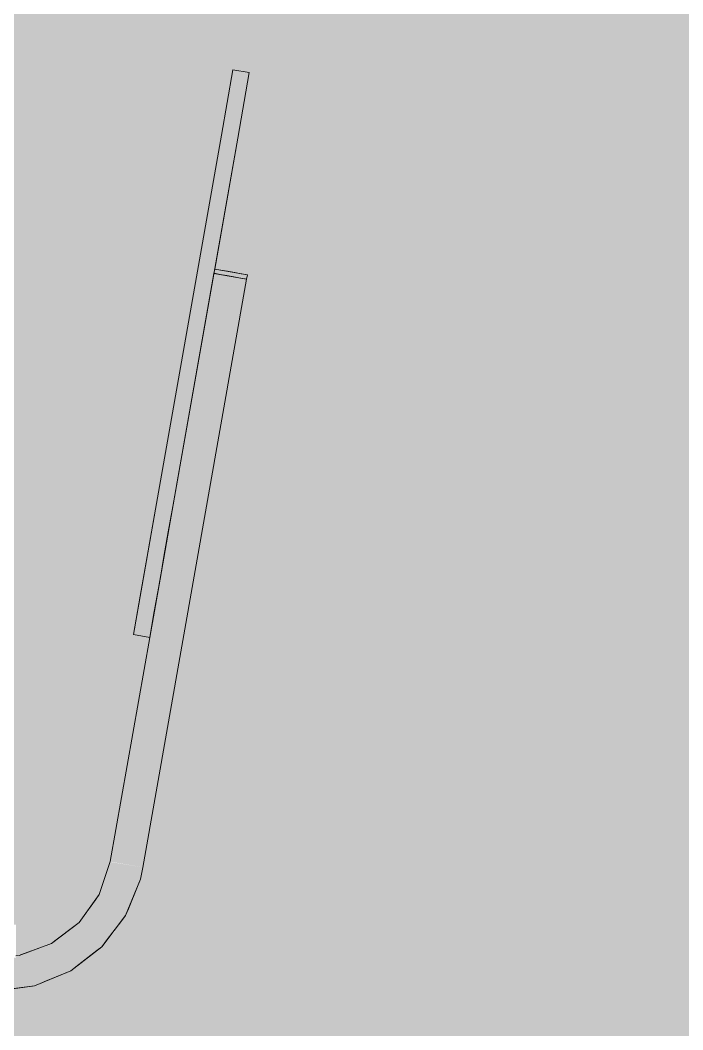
# Model space of a CAD drawing. Header units: millimetres. Extents: x 63432 to 177405, y -1987 to 27578.
# Drawn here: x 168077 to 168330.2, y 8812 to 9197.7 of the extents above; entities that cross this region are included whole.
import ezdxf

# ---------------------------------------------------------------- set-up
doc = ezdxf.new("R2010")
doc.units = ezdxf.units.MM
doc.layers.add('A-WALL-PATT', color=7, linetype='Continuous', lineweight=9)
for name, color, linetype, lineweight, true_color in [('I-FURN-16', 7, 'Continuous', 9, 0xd1b79e), ('I-FURN-21', 7, 'Continuous', 9, 0x666666), ('I-FURN-25', 7, 'Continuous', 9, 0x987f66), ('I-FURN-30', 7, 'Continuous', 9, 0x4c4c4c), ('I-FURN-38', 7, 'Continuous', 9, 0xa58c72), ('I-FURN-57', 7, 'Continuous', 9, 0x8f765d), ('I-FURN-6', 7, 'Continuous', 9, 0xc0c0c0), ('I-FURN-61', 7, 'Continuous', 9, 0xcabbac), ('I-FURN-62', 7, 'Continuous', 9, 0x8b8b8b), ('I-FURN-65', 7, 'Continuous', 9, 0x8b7c6d), ('I-FURN-71', 7, 'Continuous', 9, 0xa59687), ('I-FURN-73', 7, 'Continuous', 9, 0xb79e84)]:
    doc.layers.add(name, color=color, linetype=linetype, lineweight=lineweight, true_color=true_color)
doc.layers.add('I-FURN-17', color=7, linetype='Continuous', lineweight=9, true_color=0x111111, transparency=0.7)
doc.layers.add('I-FURN-18', color=7, linetype='Continuous', lineweight=9, true_color=0xe2b180, transparency=0.7)

# ---------------------------------------------------------------- blocks, each defined once
blk = doc.blocks.new('Chair - Tablet Arm - Chair - Tablet Arm-V86-Развертка 3_12-6')
at = {"layer": 'I-FURN-17'}
for points in [[(-75992.13, 9098.75), (-75991.84, 9100.42), (-76004.37, 9102.51), (-76004.64, 9100.95), (-75992.46, 9098.8)], [(-76031.76, 8874.03), (-75992.13, 9098.75), (-76004.66, 9100.84), (-76044.27, 8876.23), (-76032.38, 8874.14)], [(-76088.04, 8826.8), (-76074.31, 8828.54), (-76062.39, 8832.88), (-76051.31, 8840.17), (-76042.06, 8850.07), (-76035.56, 8861.31), (-76031.76, 8874.03), (-76044.3, 8876.12), (-76047.23, 8866.34), (-76052.39, 8857.41), (-76060.31, 8849.35), (-76068.09, 8844.23), (-76077.79, 8840.7), (-76080.3, 8840.25), (-76080.3, 8839.5), (-76088.04, 8839.31), (-76088.04, 8827.25)]]:
    blk.add_hatch(color=256, dxfattribs=at).paths.add_polyline_path(points)
at = {"layer": 'I-FURN-18'}
for points in [[(-75995.53, 9152.65), (-75991.12, 9177.66), (-75997.37, 9178.77), (-76001.78, 9153.75)], [(-76020.34, 9011.92), (-75995.53, 9152.65), (-76001.78, 9153.75), (-76026.59, 9013.02)], [(-76029.16, 8961.89), (-76020.34, 9011.92), (-76026.59, 9013.02), (-76035.18, 8962.95), (-76031.5, 8962.3)]]:
    blk.add_hatch(color=256, dxfattribs=at).paths.add_polyline_path(points)
at = {"layer": 'I-FURN-16'}
for p, q in [((-75997.37, 9178.77), (-76001.78, 9153.75)), ((-75995.53, 9152.65), (-75991.12, 9177.66)), ((-76001.78, 9153.75), (-76026.59, 9013.02)), ((-76004.35, 9102.62), (-75995.53, 9152.65)), ((-76026.59, 9013.02), (-76035.42, 8962.99))]:
    blk.add_line(p, q, dxfattribs=at)
at = {"layer": 'I-FURN-21'}
for p, q in [((-75991.84, 9100.42), (-76004.35, 9102.62)), ((-76031.76, 8874.03), (-75992.13, 9098.75)), ((-76004.64, 9100.95), (-76004.02, 9100.84)), ((-76004.01, 9100.84), (-76002.29, 9100.54)), ((-76002.27, 9100.53), (-75999.78, 9100.1)), ((-75999.76, 9100.09), (-75997, 9099.6)), ((-75996.98, 9099.6), (-75994.49, 9099.16)), ((-75994.47, 9099.16), (-75992.75, 9098.86)), ((-75992.74, 9098.85), (-75992.13, 9098.75)), ((-76029.16, 8961.89), (-76044.27, 8876.23)), ((-76037.33, 8858.25), (-76034.12, 8866.13)), ((-76045.37, 8846.46), (-76040.25, 8853.19)), ((-76056.23, 8836.93), (-76049.34, 8842.25)), ((-76069.63, 8830.25), (-76060.82, 8833.91)), ((-76088.04, 8826.8), (-76073.98, 8828.66))]:
    blk.add_line(p, q, dxfattribs=at)
at = {"layer": 'I-FURN-21', "flags": 128}
for points in [[(-76048.08, 8864.87), (-76048.47, 8863.71), (-76049.91, 8861.69)], [(-76054.88, 8854.76), (-76056.17, 8852.97), (-76057.61, 8851.87)], [(-76064.86, 8846.35), (-76066.68, 8844.97), (-76067.32, 8844.73)]]:
    blk.add_lwpolyline(points, dxfattribs=at)
at = {"layer": 'I-FURN-25'}
blk.add_line((-76004.64, 9100.95), (-76029.16, 8961.89), dxfattribs=at)
at = {"layer": 'I-FURN-30'}
for p, q in [((-76031.76, 8874.03), (-75992.13, 9098.75)), ((-76004.02, 9100.84), (-76004.64, 9100.95)), ((-76002.29, 9100.54), (-76004.01, 9100.84)), ((-75999.78, 9100.1), (-76002.27, 9100.53)), ((-75997, 9099.6), (-75999.76, 9100.09)), ((-75994.49, 9099.16), (-75996.98, 9099.6)), ((-75992.75, 9098.86), (-75994.47, 9099.16)), ((-75992.13, 9098.75), (-75992.74, 9098.85)), ((-76029.16, 8961.89), (-76044.27, 8876.23)), ((-76048.47, 8863.71), (-76049.91, 8861.69)), ((-76048.08, 8864.87), (-76048.47, 8863.71)), ((-76037.33, 8858.25), (-76034.12, 8866.13)), ((-76056.17, 8852.97), (-76057.61, 8851.87)), ((-76054.88, 8854.76), (-76056.17, 8852.97)), ((-76045.37, 8846.46), (-76040.25, 8853.19)), ((-76066.68, 8844.97), (-76067.32, 8844.73)), ((-76064.86, 8846.35), (-76066.68, 8844.97)), ((-76056.23, 8836.93), (-76049.34, 8842.25)), ((-76069.63, 8830.25), (-76060.82, 8833.91)), ((-76088.04, 8826.8), (-76073.98, 8828.66))]:
    blk.add_line(p, q, dxfattribs=at)
at = {"layer": 'I-FURN-38'}
for q in [(-76004.35, 9102.62), (-76029.16, 8961.89)]:
    blk.add_line((-76004.64, 9100.95), q, dxfattribs=at)
at = {"layer": 'I-FURN-57'}
for p, q in [((-76020.34, 9011.92), (-76004.64, 9100.95)), ((-76022.06, 9002.16), (-76020.34, 9011.92)), ((-76023.72, 8992.77), (-76022.06, 9002.16)), ((-76025.24, 8984.13), (-76023.72, 8992.77)), ((-76027.68, 8970.32), (-76025.24, 8984.13)), ((-76029.16, 8961.89), (-76027.68, 8970.32))]:
    blk.add_line(p, q, dxfattribs=at)
at = {"layer": 'I-FURN-6'}
for p, q in [((-76044.27, 8876.23), (-76048.08, 8864.87)), ((-76044.27, 8876.23), (-76048.08, 8864.87)), ((-76049.91, 8861.69), (-76054.88, 8854.76)), ((-76049.91, 8861.69), (-76054.88, 8854.76)), ((-76057.61, 8851.87), (-76064.86, 8846.35)), ((-76057.61, 8851.87), (-76064.86, 8846.35)), ((-76067.32, 8844.73), (-76078.54, 8840.61)), ((-76067.32, 8844.73), (-76078.54, 8840.61))]:
    blk.add_line(p, q, dxfattribs=at)
at = {"layer": 'I-FURN-6', "flags": 128}
for points in [[(-76034.12, 8866.13), (-76032.74, 8869.51), (-76031.76, 8874.03)], [(-76034.12, 8866.13), (-76032.74, 8869.51), (-76031.76, 8874.03)], [(-76040.25, 8853.19), (-76038.4, 8855.63), (-76037.33, 8858.25)], [(-76040.25, 8853.19), (-76038.4, 8855.63), (-76037.33, 8858.25)], [(-76049.34, 8842.25), (-76047.47, 8843.69), (-76045.37, 8846.46)], [(-76049.34, 8842.25), (-76047.47, 8843.69), (-76045.37, 8846.46)], [(-76060.82, 8833.91), (-76059.34, 8834.53), (-76056.23, 8836.93)], [(-76060.82, 8833.91), (-76059.34, 8834.53), (-76056.23, 8836.93)], [(-76073.98, 8828.66), (-76073.18, 8828.77), (-76069.8, 8830.17)], [(-76073.98, 8828.66), (-76073.18, 8828.77), (-76069.8, 8830.17)]]:
    blk.add_lwpolyline(points, dxfattribs=at)
at = {"layer": 'I-FURN-61'}
for p, q in [((-76001.78, 9153.75), (-75997.37, 9178.77)), ((-75991.12, 9177.66), (-75997.37, 9178.77)), ((-75991.12, 9177.66), (-75995.53, 9152.65)), ((-76026.59, 9013.02), (-76001.78, 9153.75)), ((-75995.53, 9152.65), (-76004.35, 9102.62)), ((-76032.83, 8977.65), (-76026.59, 9013.02)), ((-76035.42, 8962.99), (-76032.83, 8977.65)), ((-76035.42, 8962.99), (-76029.16, 8961.89))]:
    blk.add_line(p, q, dxfattribs=at)
at = {"layer": 'I-FURN-62'}
for p, q in [((-76004.35, 9102.62), (-76001.99, 9102.21)), ((-76001.99, 9102.21), (-75999.49, 9101.76)), ((-75999.49, 9101.76), (-75996.7, 9101.27)), ((-75996.7, 9101.27), (-75994.19, 9100.83)), ((-75994.19, 9100.83), (-75992.46, 9100.53)), ((-75992.46, 9100.53), (-75991.84, 9100.42)), ((-75992.13, 9098.75), (-75991.84, 9100.42))]:
    blk.add_line(p, q, dxfattribs=at)
at = {"layer": 'I-FURN-65'}
for p, q in [((-76004.64, 9100.95), (-76020.34, 9011.92)), ((-76020.34, 9011.92), (-76025.24, 8984.13)), ((-76025.24, 8984.13), (-76029.16, 8961.89))]:
    blk.add_line(p, q, dxfattribs=at)
at = {"layer": 'I-FURN-71'}
blk.add_line((-76004.35, 9102.62), (-76004.64, 9100.95), dxfattribs=at)
at = {"layer": 'I-FURN-73'}
blk.add_line((-76004.35, 9102.62), (-76004.64, 9100.95), dxfattribs=at)
blk = doc.blocks.new('Chair - Tablet Arm - Chair - Tablet Arm-V93-Развертка 3_12-6')
at = {"layer": 'I-FURN-6'}
for p, q in [((-76001.78, 9153.75), (-75997.37, 9178.77)), ((-75991.12, 9177.66), (-75997.37, 9178.77)), ((-75991.12, 9177.66), (-75995.53, 9152.65)), ((-76026.59, 9013.02), (-76001.78, 9153.75)), ((-75995.53, 9152.65), (-76020.34, 9011.92)), ((-76004.35, 9102.62), (-75991.84, 9100.42)), ((-76031.76, 8874.03), (-75992.13, 9098.75)), ((-76004.64, 9100.95), (-75992.13, 9098.75)), ((-75992.13, 9098.75), (-75991.84, 9100.42)), ((-76035.42, 8962.99), (-76026.59, 9013.02)), ((-76020.34, 9011.92), (-76029.16, 8961.89)), ((-76029.16, 8961.89), (-76044.27, 8876.23)), ((-76035.42, 8962.99), (-76029.16, 8961.89)), ((-76044.27, 8876.23), (-76048.08, 8864.87)), ((-76049.91, 8861.69), (-76054.88, 8854.76)), ((-76057.61, 8851.87), (-76064.86, 8846.35)), ((-76067.32, 8844.73), (-76078.54, 8840.61))]:
    blk.add_line(p, q, dxfattribs=at)
at = {"layer": 'I-FURN-6', "flags": 128}
for points in [[(-76044.27, 8876.23), (-76048.47, 8863.71), (-76056.17, 8852.97), (-76066.68, 8844.97), (-76079.08, 8840.41), (-76080.3, 8840.29)], [(-76088.04, 8826.8), (-76073.18, 8828.77), (-76059.34, 8834.53), (-76047.47, 8843.69), (-76038.4, 8855.63), (-76032.74, 8869.51), (-76031.76, 8874.03)], [(-76034.12, 8866.13), (-76032.74, 8869.51), (-76031.76, 8874.03)], [(-76040.25, 8853.19), (-76038.4, 8855.63), (-76037.33, 8858.25)], [(-76049.34, 8842.25), (-76047.47, 8843.69), (-76045.37, 8846.46)], [(-76060.82, 8833.91), (-76059.34, 8834.53), (-76056.23, 8836.93)], [(-76073.98, 8828.66), (-76073.18, 8828.77), (-76069.8, 8830.17)]]:
    blk.add_lwpolyline(points, dxfattribs=at)
at = {"layer": 'I-FURN-61'}
for p, q in [((-75997.37, 9178.77), (-76001.78, 9153.75)), ((-75995.53, 9152.65), (-75991.12, 9177.66)), ((-76001.78, 9153.75), (-76026.59, 9013.02)), ((-76004.35, 9102.62), (-75995.53, 9152.65)), ((-76004.35, 9102.62), (-76004.64, 9100.95)), ((-76004.64, 9100.95), (-76029.16, 8961.89)), ((-76026.59, 9013.02), (-76035.42, 8962.99))]:
    blk.add_line(p, q, dxfattribs=at)
at = {"layer": 'I-FURN-62'}
for p, q in [((-75991.84, 9100.42), (-76004.35, 9102.62)), ((-76031.76, 8874.03), (-75992.13, 9098.75)), ((-75992.13, 9098.75), (-76004.64, 9100.95)), ((-76029.16, 8961.89), (-76044.27, 8876.23)), ((-76037.33, 8858.25), (-76034.12, 8866.13)), ((-76045.37, 8846.46), (-76040.25, 8853.19)), ((-76056.23, 8836.93), (-76049.34, 8842.25)), ((-76069.63, 8830.25), (-76060.82, 8833.91)), ((-76088.04, 8826.8), (-76073.98, 8828.66))]:
    blk.add_line(p, q, dxfattribs=at)
at = {"layer": 'I-FURN-62', "flags": 128}
for points in [[(-76048.08, 8864.87), (-76048.47, 8863.71), (-76049.91, 8861.69)], [(-76054.88, 8854.76), (-76056.17, 8852.97), (-76057.61, 8851.87)], [(-76064.86, 8846.35), (-76066.68, 8844.97), (-76067.32, 8844.73)]]:
    blk.add_lwpolyline(points, dxfattribs=at)
at = {"layer": 'I-FURN-65'}
for p, q in [((-76020.34, 9011.92), (-76004.64, 9100.95)), ((-76029.16, 8961.89), (-76020.34, 9011.92))]:
    blk.add_line(p, q, dxfattribs=at)
at = {"layer": 'I-FURN-71'}
for q in [(-76004.35, 9102.62), (-76029.16, 8961.89)]:
    blk.add_line((-76004.64, 9100.95), q, dxfattribs=at)

msp = doc.modelspace()

# ---------------------------------------------------------------- hatches: boundary and pattern name
at = {"layer": 'A-WALL-PATT'}
h = msp.add_hatch(color=256, dxfattribs=at)
h.paths.add_polyline_path([(164234.62, 8450), (164691.75, 8450), (164825.3, 8839.5), (164732.42, 8839.5), (164732.42, 8852.2), (164829.65, 8852.2), (164893.84, 9039.44), (164693.89, 9039.44), (164693.89, 9052.14), (164950.36, 9052.14), (164960.05, 9050.62), (164969.06, 9045.98), (164975.82, 9039.36), (164980.94, 9029.08), (165041.59, 8852.2), (165075.32, 8852.2), (165075.32, 8840.4), (165077.83, 8840.7), (165088.49, 8844.86), (165096.15, 8849.9), (165103.52, 8857.9), (165108.39, 8866.34), (165111.35, 8876.23), (165126.46, 8961.89), (165120.2, 8962.99), (165158.25, 9178.77), (165164.45, 9177.38), (165151.27, 9102.62), (165163.78, 9100.42), (165123.24, 8871.96), (165120.05, 8861.31), (165113.42, 8849.82), (165103.51, 8839.64), (165093.23, 8832.88), (165080.76, 8828.34), (165067.58, 8826.8), (165050.29, 8826.8), (165179.65, 8450), (165691.75, 8450), (165825.3, 8839.5), (165732.42, 8839.5), (165732.42, 8852.2), (165829.65, 8852.2), (165893.84, 9039.44), (165693.89, 9039.44), (165693.89, 9052.14), (165950.36, 9052.14), (165960.05, 9050.62), (165969.06, 9045.98), (165975.82, 9039.36), (165980.94, 9029.08), (166041.59, 8852.2), (166075.32, 8852.2), (166075.32, 8840.4), (166078.39, 8840.9), (166088.49, 8844.86), (166096.15, 8849.9), (166103.52, 8857.9), (166108.39, 8866.34), (166111.35, 8876.23), (166126.46, 8961.89), (166120.2, 8962.99), (166158.25, 9178.77), (166164.45, 9177.38), (166151.27, 9102.62), (166163.78, 9100.42), (166123.24, 8871.96), (166120.05, 8861.31), (166113, 8849.38), (166103.51, 8839.64), (166093.23, 8832.88), (166080.76, 8828.34), (166067.58, 8826.8), (166050.29, 8826.8), (166179.65, 8450), (166691.75, 8450), (166825.3, 8839.5), (166732.42, 8839.5), (166732.42, 8852.2), (166829.65, 8852.2), (166893.84, 9039.44), (166693.89, 9039.44), (166693.89, 9052.14), (166950.36, 9052.14), (166960.05, 9050.62), (166969.06, 9045.98), (166975.82, 9039.36), (166980.66, 9029.91), (167041.59, 8852.2), (167075.32, 8852.2), (167075.32, 8840.4), (167077.83, 8840.7), (167088.49, 8844.86), (167096.15, 8849.9), (167103.52, 8857.9), (167108.39, 8866.34), (167111.35, 8876.23), (167126.46, 8961.89), (167120.2, 8962.99), (167158.25, 9178.77), (167164.45, 9177.38), (167151.33, 9102.61), (167163.78, 9100.42), (167123.24, 8871.96), (167120.05, 8861.31), (167113.42, 8849.82), (167103.51, 8839.64), (167093.23, 8832.88), (167080.76, 8828.34), (167067.58, 8826.8), (167050.29, 8826.8), (167179.65, 8450), (167691.75, 8450), (167825.3, 8839.5), (167732.42, 8839.5), (167732.42, 8852.2), (167829.65, 8852.2), (167893.84, 9039.44), (167693.89, 9039.44), (167693.89, 9052.14), (167950.36, 9052.14), (167960.05, 9050.62), (167969.06, 9045.98), (167975.82, 9039.36), (167980.94, 9029.08), (168041.59, 8852.2), (168075.32, 8852.2), (168075.32, 8840.4), (168077.83, 8840.7), (168088.49, 8844.86), (168096.15, 8849.9), (168103.52, 8857.9), (168108.39, 8866.34), (168111.35, 8876.23), (168126.46, 8961.89), (168120.2, 8962.99), (168158.25, 9178.77), (168164.45, 9177.38), (168151.27, 9102.62), (168163.78, 9100.42), (168123.24, 8871.96), (168120.05, 8861.31), (168113.42, 8849.82), (168103.51, 8839.64), (168093.23, 8832.88), (168080.76, 8828.34), (168067.58, 8826.8), (168050.29, 8826.8), (168179.65, 8450), (168423.04, 8450), (168423.04, 9500), (168448.04, 9500), (168448.04, 8450), (169137.31, 8450), (169137.31, 9483.61), (169149.31, 9483.61), (169149.31, 8450), (169762.9, 8450), (169762.9, 9483.61), (169774.9, 9483.61), (169774.9, 8450), (170635.62, 8450), (170635.62, 13150), (164234.62, 13150), (164234.62, 8479.45)])
h.paths.add_polyline_path([(164707.19, 8450), (165164.05, 8450), (165034.71, 8826.8), (164836.27, 8826.54), (164831.65, 8813.23), (164830.86, 8810.7), (164717.28, 8479.45)])
h.paths.add_polyline_path([(166164.05, 8450), (166034.71, 8826.8), (165836.27, 8826.54), (165831.65, 8813.23), (165830.86, 8810.7), (165707.19, 8450), (166147.61, 8450)])
h.paths.add_polyline_path([(166805.22, 8450), (167164.05, 8450), (167034.71, 8826.8), (166836.27, 8826.54), (166831.65, 8813.23), (166830.86, 8810.7), (166707.19, 8450), (166736, 8450)])
h.paths.add_polyline_path([(167843.55, 8450), (168164.05, 8450), (168034.71, 8826.8), (167836.27, 8826.54), (167831.65, 8813.23), (167830.86, 8810.7), (167707.19, 8450), (167774.32, 8450)])
h.paths.add_polyline_path([(165905.34, 8852.2), (166028.16, 8852.2), (165968.23, 9026.77), (165961.43, 9035.89), (165950.36, 9039.44), (165907.27, 9039.44), (165843.08, 8852.2), (165870.73, 8852.2)])
h.paths.add_polyline_path([(167843.08, 8852.2), (168028.16, 8852.2), (167968.23, 9026.77), (167961.43, 9035.89), (167950.36, 9039.44), (167907.27, 9039.44), (167843.55, 8853.57)])
h.paths.add_polyline_path([(164936.23, 8852.2), (165028.16, 8852.2), (164968.23, 9026.77), (164961.43, 9035.89), (164950.36, 9039.44), (164907.27, 9039.44), (164843.08, 8852.2), (164901.62, 8852.2)])
h.paths.add_polyline_path([(166863.35, 8852.2), (167028.16, 8852.2), (166968.23, 9026.77), (166961.43, 9035.89), (166950.36, 9039.44), (166907.27, 9039.44), (166843.08, 8852.2), (166858.27, 8852.2)])
h.paths.add_polyline_path([(166874.44, 9055.4), (166441.44, 9055.4), (166441.44, 9074.45), (167024.52, 9074.45), (167024.52, 9055.4), (166874.69, 9055.4)])
h.paths.add_polyline_path([(164975.72, 9055.4), (164441.44, 9055.4), (164441.44, 9074.45), (165024.52, 9074.45), (165024.52, 9055.4), (164975.82, 9055.4)])
h.paths.add_polyline_path([(168023.21, 9055.4), (167441.44, 9055.4), (167441.44, 9074.45), (168024.52, 9074.45), (168024.52, 9055.4)])
h.paths.add_polyline_path([(165766.89, 9055.4), (165441.44, 9055.4), (165441.44, 9074.45), (166024.52, 9074.45), (166024.52, 9055.4), (165836.12, 9055.4)])
h.paths.add_polyline_path([(170154.02, 9259), (170154.02, 9341), (170236.02, 9341), (170236.02, 9259), (170155.02, 9259)])
h.paths.add_polyline_path([(170277.78, 9259), (170277.78, 9341), (170359.78, 9341), (170359.78, 9259), (170278.78, 9259)])
h.paths.add_polyline_path([(170481.43, 9259), (170399.43, 9259), (170399.43, 9341), (170481.43, 9341), (170481.43, 9260)])
h.paths.add_polyline_path([(170155.02, 9260), (170235.02, 9260), (170235.02, 9340), (170155.02, 9340), (170155.02, 9262)])
h.paths.add_polyline_path([(170278.78, 9260), (170358.78, 9260), (170358.78, 9340), (170278.78, 9340), (170278.78, 9262)])
h.paths.add_polyline_path([(170480.43, 9260), (170480.43, 9340), (170400.43, 9340), (170400.43, 9260), (170478.43, 9260)])
h.paths.add_polyline_path([(170335.53, 9262), (170280.78, 9262), (170280.78, 9338), (170356.78, 9338), (170356.78, 9262), (170345.78, 9262)])
h.paths.add_polyline_path([(170197.09, 9262), (170157.02, 9262), (170157.02, 9338), (170233.02, 9338), (170233.02, 9262), (170222.02, 9262)])
h.paths.add_polyline_path([(170402.43, 9262), (170402.43, 9338), (170478.43, 9338), (170478.43, 9262), (170412.43, 9262)])
h.paths.add_polyline_path([(170412.43, 9272), (170468.43, 9272), (170468.43, 9328), (170412.43, 9328), (170412.43, 9273)])
h.paths.add_polyline_path([(170345.78, 9272), (170346.78, 9272), (170346.78, 9328), (170290.78, 9328), (170290.78, 9272), (170335.53, 9272)])
h.paths.add_polyline_path([(170168.02, 9272), (170223.02, 9272), (170223.02, 9328), (170167.02, 9328), (170167.02, 9272)])
h.paths.add_polyline_path([(170345.78, 9273), (170291.78, 9273), (170291.78, 9327), (170345.78, 9327), (170345.78, 9324.03)])
h.paths.add_polyline_path([(170467.43, 9273), (170413.43, 9273), (170413.43, 9327), (170467.43, 9327), (170467.43, 9324.03)])
h.paths.add_polyline_path([(170197.09, 9273), (170168.02, 9273), (170168.02, 9327), (170222.02, 9327), (170222.02, 9273)])
h.paths.add_polyline_path([(169762.9, 9492), (169672.9, 9492), (169672.9, 9543.61), (169684.9, 9543.61), (169684.9, 9504), (169762.9, 9504), (169762.9, 9543.61), (169774.9, 9543.61), (169774.9, 9504), (169852.9, 9504), (169852.9, 9543.61), (169864.9, 9543.61), (169864.9, 9492), (169774.9, 9492)])
h.paths.add_polyline_path([(169047.31, 9492), (169047.31, 9543.61), (169059.31, 9543.61), (169059.31, 9504), (169137.31, 9504), (169137.31, 9543.61), (169149.31, 9543.61), (169149.31, 9504), (169227.31, 9504), (169227.31, 9543.61), (169239.31, 9543.61), (169239.31, 9492), (169137.31, 9492)])

# ---------------------------------------------------------------- block references
at = {"layer": 'I-FURN-6'}
msp.add_blockref('Chair - Tablet Arm - Chair - Tablet Arm-V93-Развертка 3_12-6', (244155.62, 0), dxfattribs=at)
at = {"layer": 'I-FURN-61'}
msp.add_blockref('Chair - Tablet Arm - Chair - Tablet Arm-V86-Развертка 3_12-6', (244155.62, 0), dxfattribs=at)

doc.saveas('drawing.dxf')
